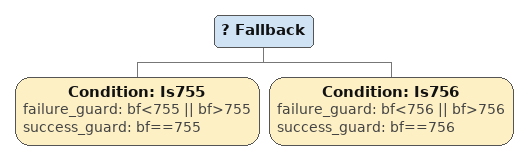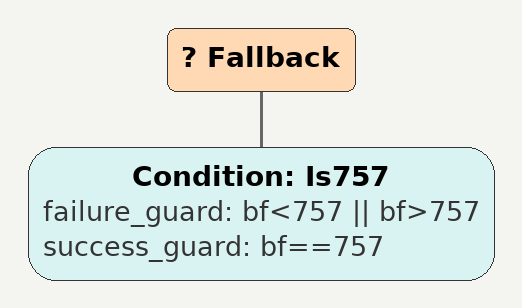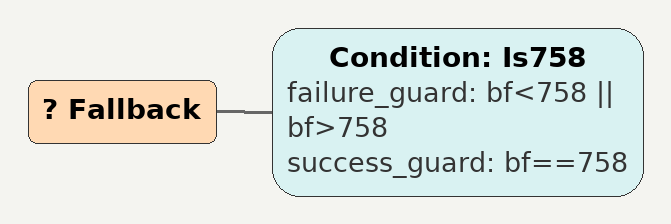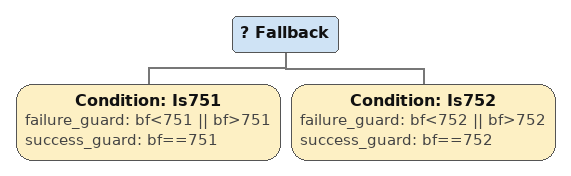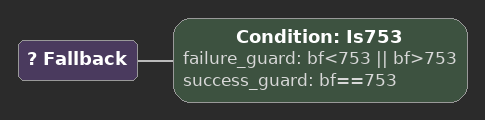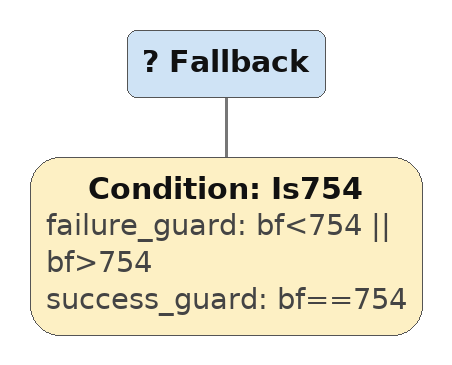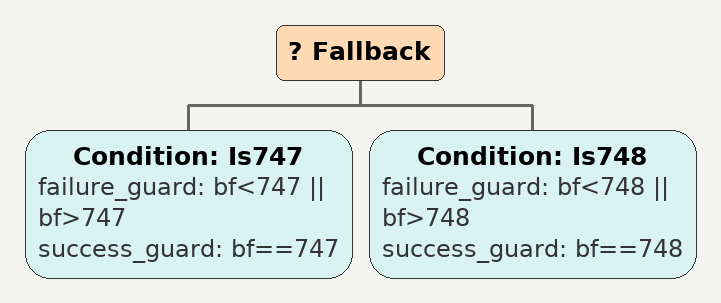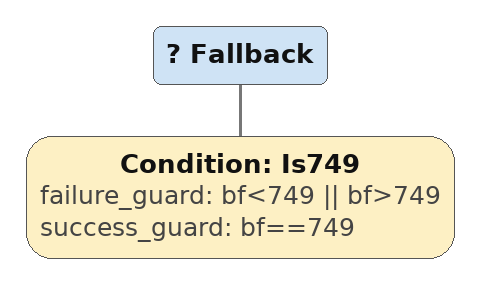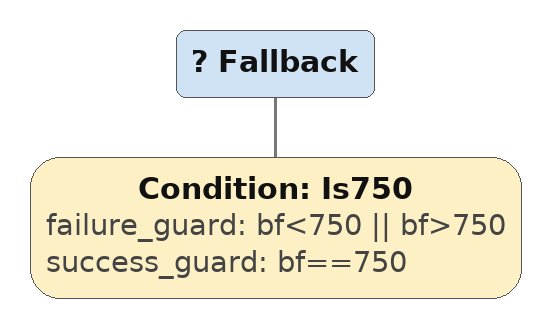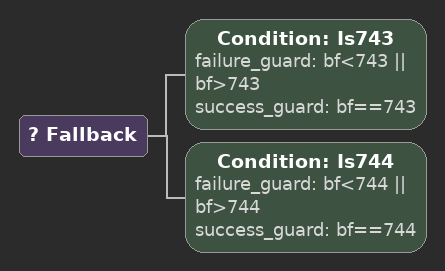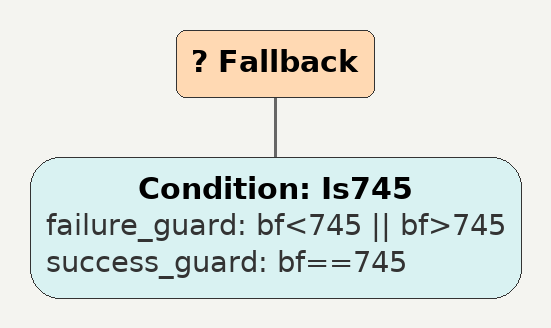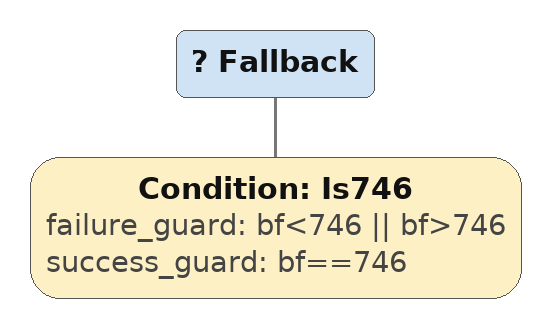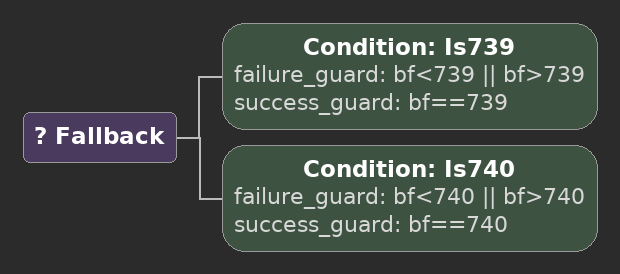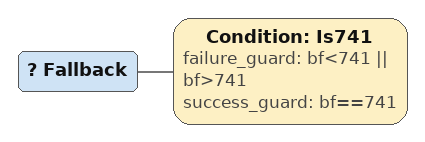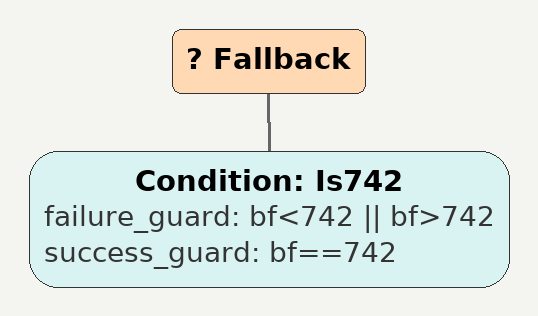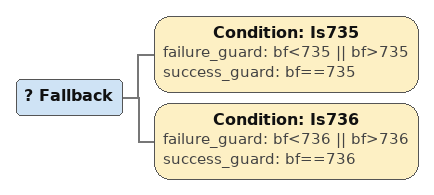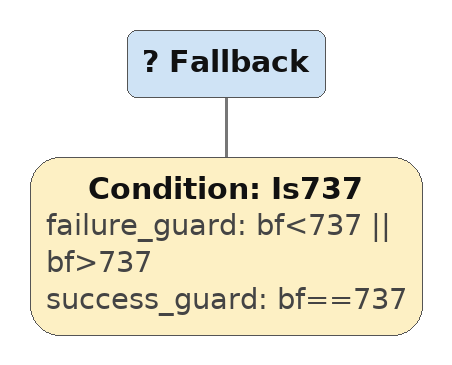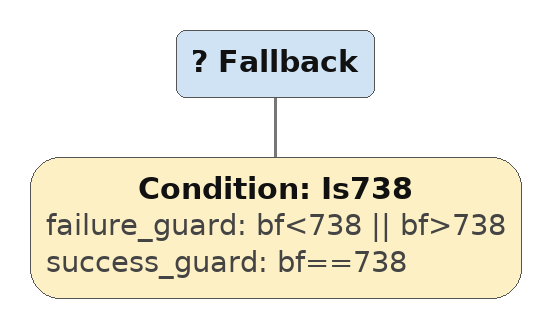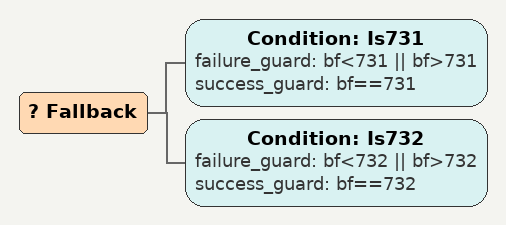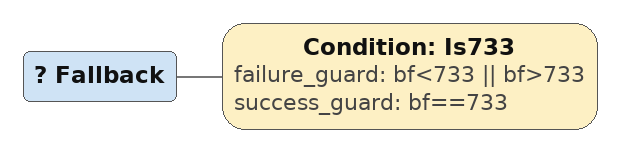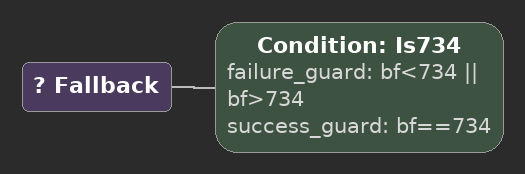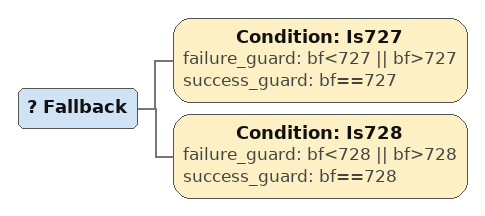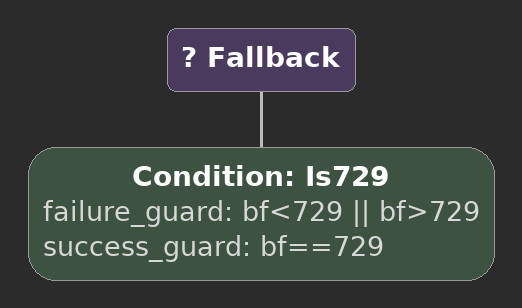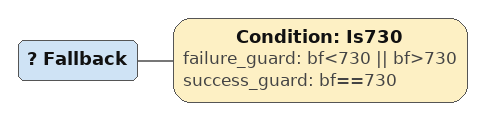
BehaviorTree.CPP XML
<Fallback>
    <Condition ID="Is755" failure_guard="bf&lt;755 || bf>755" success_guard="bf==755"/>
    <Condition ID="Is756" failure_guard="bf&lt;756 || bf>756" success_guard="bf==756"/>
        sequence754
        sequence
        children {
        } end_children
    } end_composite
</Fallback>

<Fallback>
    <Condition ID="Is757" failure_guard="bf&lt;757 || bf>757" success_guard="bf==757"/>
        sequence754
        sequence
        children {
        } end_children
    } end_composite
</Fallback>

<Fallback>
    <Condition ID="Is758" failure_guard="bf&lt;758 || bf>758" success_guard="bf==758"/>
        sequence754
        sequence
        children {
        } end_children
    } end_composite
</Fallback>

<Fallback>
    <Condition ID="Is751" failure_guard="bf&lt;751 || bf>751" success_guard="bf==751"/>
    <Condition ID="Is752" failure_guard="bf&lt;752 || bf>752" success_guard="bf==752"/>
        sequence750
        sequence
        children {
        } end_children
    } end_composite
</Fallback>

<Fallback>
    <Condition ID="Is753" failure_guard="bf&lt;753 || bf>753" success_guard="bf==753"/>
        sequence750
        sequence
        children {
        } end_children
    } end_composite
</Fallback>

<Fallback>
    <Condition ID="Is754" failure_guard="bf&lt;754 || bf>754" success_guard="bf==754"/>
        sequence750
        sequence
        children {
        } end_children
    } end_composite
</Fallback>

<Fallback>
    <Condition ID="Is747" failure_guard="bf&lt;747 || bf>747" success_guard="bf==747"/>
    <Condition ID="Is748" failure_guard="bf&lt;748 || bf>748" success_guard="bf==748"/>
        sequence746
        sequence
        children {
        } end_children
    } end_composite
</Fallback>

<Fallback>
    <Condition ID="Is749" failure_guard="bf&lt;749 || bf>749" success_guard="bf==749"/>
        sequence746
        sequence
        children {
        } end_children
    } end_composite
</Fallback>

<Fallback>
    <Condition ID="Is750" failure_guard="bf&lt;750 || bf>750" success_guard="bf==750"/>
        sequence746
        sequence
        children {
        } end_children
    } end_composite
</Fallback>

<Fallback>
    <Condition ID="Is743" failure_guard="bf&lt;743 || bf>743" success_guard="bf==743"/>
    <Condition ID="Is744" failure_guard="bf&lt;744 || bf>744" success_guard="bf==744"/>
        sequence742
        sequence
        children {
        } end_children
    } end_composite
</Fallback>

<Fallback>
    <Condition ID="Is745" failure_guard="bf&lt;745 || bf>745" success_guard="bf==745"/>
        sequence742
        sequence
        children {
        } end_children
    } end_composite
</Fallback>

<Fallback>
    <Condition ID="Is746" failure_guard="bf&lt;746 || bf>746" success_guard="bf==746"/>
        sequence742
        sequence
        children {
        } end_children
    } end_composite
</Fallback>

<Fallback>
    <Condition ID="Is739" failure_guard="bf&lt;739 || bf>739" success_guard="bf==739"/>
    <Condition ID="Is740" failure_guard="bf&lt;740 || bf>740" success_guard="bf==740"/>
        sequence738
        sequence
        children {
        } end_children
    } end_composite
</Fallback>

<Fallback>
    <Condition ID="Is741" failure_guard="bf&lt;741 || bf>741" success_guard="bf==741"/>
        sequence738
        sequence
        children {
        } end_children
    } end_composite
</Fallback>

<Fallback>
    <Condition ID="Is742" failure_guard="bf&lt;742 || bf>742" success_guard="bf==742"/>
        sequence738
        sequence
        children {
        } end_children
    } end_composite
</Fallback>

<Fallback>
    <Condition ID="Is735" failure_guard="bf&lt;735 || bf>735" success_guard="bf==735"/>
    <Condition ID="Is736" failure_guard="bf&lt;736 || bf>736" success_guard="bf==736"/>
        sequence734
        sequence
        children {
        } end_children
    } end_composite
</Fallback>

<Fallback>
    <Condition ID="Is737" failure_guard="bf&lt;737 || bf>737" success_guard="bf==737"/>
        sequence734
        sequence
        children {
        } end_children
    } end_composite
</Fallback>

<Fallback>
    <Condition ID="Is738" failure_guard="bf&lt;738 || bf>738" success_guard="bf==738"/>
        sequence734
        sequence
        children {
        } end_children
    } end_composite
</Fallback>

<Fallback>
    <Condition ID="Is731" failure_guard="bf&lt;731 || bf>731" success_guard="bf==731"/>
    <Condition ID="Is732" failure_guard="bf&lt;732 || bf>732" success_guard="bf==732"/>
        sequence730
        sequence
        children {
        } end_children
    } end_composite
</Fallback>

<Fallback>
    <Condition ID="Is733" failure_guard="bf&lt;733 || bf>733" success_guard="bf==733"/>
        sequence730
        sequence
        children {
        } end_children
    } end_composite
</Fallback>

<Fallback>
    <Condition ID="Is734" failure_guard="bf&lt;734 || bf>734" success_guard="bf==734"/>
        sequence730
        sequence
        children {
        } end_children
    } end_composite
</Fallback>

<Fallback>
    <Condition ID="Is727" failure_guard="bf&lt;727 || bf>727" success_guard="bf==727"/>
    <Condition ID="Is728" failure_guard="bf&lt;728 || bf>728" success_guard="bf==728"/>
        sequence726
        sequence
        children {
        } end_children
    } end_composite
</Fallback>

<Fallback>
    <Condition ID="Is729" failure_guard="bf&lt;729 || bf>729" success_guard="bf==729"/>
        sequence726
        sequence
        children {
        } end_children
    } end_composite
</Fallback>

<Fallback>
    <Condition ID="Is730" failure_guard="bf&lt;730 || bf>730" success_guard="bf==730"/>
        sequence726
        sequence
        children {
        } end_children
    } end_composite
</Fallback>
